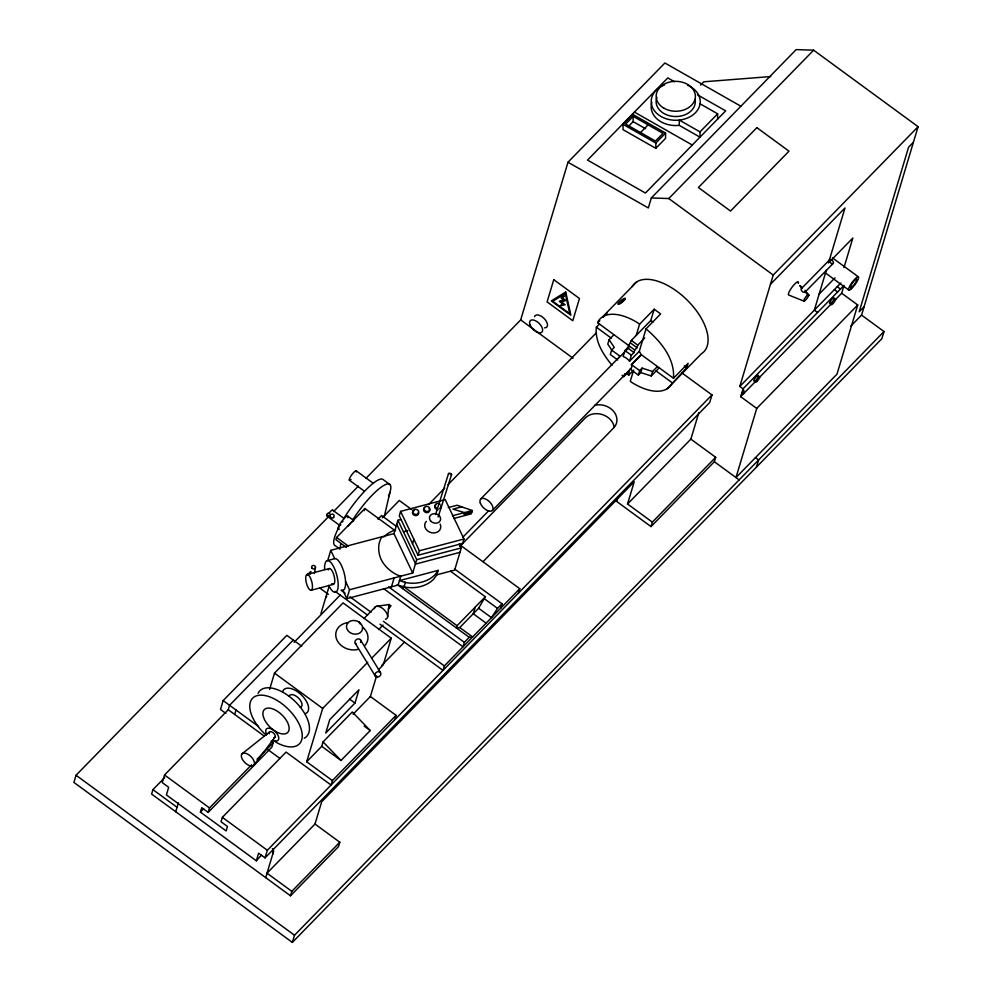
<?xml version="1.0" encoding="UTF-8"?>
<svg xmlns="http://www.w3.org/2000/svg" width="992" height="992" viewBox="0 0 992 992"><rect width="100%" height="100%" fill="white"/><g stroke="black" fill="none" stroke-linecap="round" stroke-linejoin="round"><path stroke-width="1.49" d="M623.05 124.36L623.013 129.654L655.824 148.329L665.57 138.347L665.607 133.064L632.797 114.39L623.05 124.36L655.861 143.046L655.824 148.329M628.829 126.058L633.132 121.644L633.181 116.362L663.016 133.35L655.476 141.062L625.642 124.074L633.181 116.362M679.26 125.364L679.297 120.082L700.017 131.874L699.98 137.169L679.26 125.364A24.515 18.699 0.4 0 1 651.893 102.238M717.625 119.102L717.662 113.807L700.067 103.8M387.649 616.826L389.062 604.537L376.687 606.261M743.913 390.302L743.442 393.911L741.842 392.745M314.377 573.5L315.481 567.486M805.293 291.574L808.654 295.467L808.691 294.636A4.055 0.905 -53.8 0 0 805.095 297.922A4.055 0.905 -53.8 0 0 804.413 301.035A4.055 0.905 -53.8 0 0 808.368 296.124L808.703 295.306L806.26 292.578L808.703 295.306M384.45 515.741L389.943 492.379M329.208 515.989L76.049 775.236L73.904 782.403L292.355 942.4L881.851 338.706L884.008 331.539L861.564 315.109L918.096 126.691L813.638 50.183L796.179 49.6L651.322 197.954L648.322 207.948L567.994 162.229L520.688 319.895L365.986 478.318M164.672 777.616L152.942 789.632L151.615 794.071L290.495 895.788L338.458 846.66L339.797 842.22L314.997 824.054L321.656 801.834L634.21 481.752L627.552 503.986L652.339 522.139L651.012 526.591L616.416 501.258L617.284 498.368M293.285 640.051L229.574 705.287L228.247 709.739L164.536 774.975L162.254 782.601L168.677 787.301L166.396 794.927L256.345 860.808A27.888 6.262 -53.8 0 1 261.491 855.216M175.745 811.741L178.386 802.925M301.717 646.226L286.862 635.351L223.15 700.588L220.484 709.478L225.841 713.397M376.613 675.775L370.388 696.52L396.081 715.344L332.382 780.58L331.043 785.032L286.068 752.085L222.369 817.334L221.03 821.773L227.453 826.485L226.126 830.924L200.421 812.101L201.76 807.662L208.184 812.361L271.882 747.125L273.222 742.673L271.076 741.111M234.67 714.438L236.009 709.999M208.184 812.361L209.51 807.922L251.621 764.795M269.601 689.428L274.499 673.122L343.071 602.9L391.257 638.191L383.259 664.863L378.386 669.848M328.092 559.228L330.758 550.337L393.948 533.597L397.941 520.267L400.917 519.486M395.2 530.732L364.87 508.524L336.586 537.478L335.916 539.71L346.431 547.41M320.962 613.515L328.96 586.842M256.345 860.808L258.627 853.182L265.05 857.894L709.689 402.554L711.971 394.928L682.074 373.029M364.2 510.744L364.87 508.524M265.05 857.894L267.344 850.268L394.382 720.167M438.166 570.375L435.128 574.616A32.686 26.908 16.7 0 1 405.393 582.49L399.454 580.63L438.166 570.375L436.84 574.814L433.789 579.055A32.662 26.883 16.7 0 1 404.104 586.942L398.114 585.069L346.865 598.647L349.531 589.756L345.563 581.424M265.695 877.622L273.693 850.95M332.382 780.58L306.677 761.757L322.685 708.424L367.685 662.334M321.73 746.344L323.07 741.904L352.296 711.971L370.239 730.534L341.012 760.467L321.73 746.344L306.677 761.757M400.607 511.376L399.28 515.828L418.041 555.247L462.632 543.43L463.971 538.991L445.197 499.571L400.607 511.376L419.38 550.796L418.041 555.247M290.495 895.788L291.822 891.337L339.797 842.22M354.962 703.08L358.968 689.738L329.728 719.684L325.736 733.014L354.962 703.08L349.606 699.162M391.456 586.83L394.122 577.939M398.114 585.069L400.78 576.178L398.586 575.496A32.686 26.908 16.7 0 1 381.027 559.215C377.952 552.122 377.506 543.331 382.019 536.759M292.355 942.4L294.512 935.233L884.008 331.539M412.548 543.69L413.887 539.251M402.578 588.529L403.248 586.309L457.064 625.716L456.394 627.936L459.767 627.552L478.628 608.245L485.336 596.75L450.467 571.206M404.066 586.929L405.393 582.49L404.587 581.858M349.531 589.756L412.709 573.016L416.714 559.686L397.941 520.267M396.081 715.344L394.754 719.795L711.971 394.928M448.248 507.582L457.089 505.238L472.279 510.52L471.287 513.844L453.84 518.469M459.308 543.703L461.305 547.882L454.634 570.102L436.84 574.814M460.139 545.042L519.758 588.702L444.342 665.93L443.002 670.381L379.986 624.216M459.767 627.552L472.626 636.963L469.241 637.348L464.368 642.345L463.041 646.784L383.557 588.566M475.255 607.079L473.258 613.75L486.105 623.162M500.712 608.195L502.051 603.756L454.857 569.185M599.503 324.012L596.378 327.224C594.729 341.471 603.31 354.677 612.027 365.242M629.56 361.224L639.307 351.255L646.015 328.885L660.635 313.918L654.199 309.206L650.826 320.466L631.346 340.417L627.552 347.857L624.935 350.536L623.137 356.525A8.172 4.266 44.3 0 1 629.56 361.224L631.358 355.248L633.975 352.557L634.744 349.99L597.705 322.772L598.077 321.544A48.62 25.358 44.3 0 1 637.806 322.884L639.592 324.173L636.207 335.432M518.419 593.142L519.758 588.702M613.974 334.688L609.1 339.673L607.774 344.125L612.076 350.56M609.1 339.673L614.271 347.411L611.642 350.089L610.316 354.541L617.731 359.972M622.083 375.311L623.856 376.613L624.7 373.81M626.622 373.55L628.767 375.125L629.226 370.785L625.568 374.517M634.744 349.99L637 347.696L637.769 345.129L644.726 337.999M639.307 351.255L641.167 354.603L631.42 364.585A8.172 4.266 44.3 0 1 630.094 369.024L638.327 375.05L639.654 370.611L642.097 368.119L652.562 371.504L657.436 366.519M638.327 375.05L640.758 372.558L642.097 368.119M640.758 372.558L651.223 375.943L652.562 371.504M641.167 354.603L673.494 378.274L688.113 363.308L686.774 367.759L671.795 383.954A48.62 25.358 44.3 0 1 632.065 382.614L630.28 381.312L633.64 370.14L628.767 375.125M673.494 378.274C674.994 358.36 660.362 341.037 646.015 328.885M627.552 503.986L690.878 439.121L698.839 412.585M651.012 526.591L714.339 461.726L715.678 457.287L690.878 439.121M843.634 286.676L841.675 293.223L857.733 304.99L836.988 374.133L735.977 477.574L756.722 408.431L740.664 396.664L743.02 388.814L739.809 386.458L773.227 275.044L918.096 126.691M756.474 467.108L758.632 459.941L755.47 457.622M826.472 269.7L814.333 310.136L817.544 312.492M828.481 262.979L844.986 207.96L770.462 284.282M843.956 267.666L852.847 238.03L830.602 260.809M435.562 514.563L448.533 473.581M438.142 516.956L451.583 474.498M616.416 501.258L617.83 496.992M333.486 517.588L334.13 515.728A1.897 1.835 -75.6 0 0 332.022 514.178L331.564 514.327M829.572 259.854L801.387 288.61A2.542 1.451 44.4 0 0 802.032 291.202A2.542 1.451 44.4 0 0 804.76 292.318L805.306 291.313A2.542 1.451 44.4 0 0 804.983 290.284M502.051 603.756L497.525 608.394L491.474 617.656L478.628 608.245M310.384 573.946L310.632 573.562A1.959 1.724 10.4 0 1 311.004 573.264M388.207 609.224L390.749 605.765L389.062 604.537M253.716 765.303A8.184 4.266 44.3 0 0 247.616 754.081A8.184 4.266 44.3 0 0 242.333 759.264A8.184 4.266 44.3 0 0 253.716 765.303L274.945 737.267M567.994 162.229L664.9 62.992L741.21 106.429M640.559 132.568L648.098 124.856M700.6 85.064L703.774 81.803L770.697 76.558M655.861 143.046L665.607 133.064M700.017 131.874L717.662 113.807M333.535 511.562L358.41 486.08M651.322 197.954L668.769 198.536L813.638 50.183M377.964 519.225L381.585 515.518L396.478 526.43M382.366 517.799L399.292 500.464L411.705 509.566M602.665 316.77L636.765 281.84M597.705 322.772L599.8 320.639M602.925 317.428L607.104 313.15M620 303.639L625.357 298.505A4.724 1.029 -37.9 0 1 620.298 303.453A4.724 1.029 -37.9 0 1 618.921 302.349A4.724 1.029 -37.9 0 1 625.146 298.332M294.091 642.308L340.206 595.088M428.594 504.568L444.813 487.952M448.062 484.629L596.204 332.928M639.592 324.173L654.199 309.206M363.903 618.599L375.546 606.67M480.636 499.063L619.33 357.033M618.772 358.025A8.172 4.266 44.3 0 1 620.298 356.426L628.953 347.56M388.579 607.972L390.749 605.765M462.805 537.242L488.696 510.731M631.631 364.734L641.365 354.752M492.367 510.446L631.048 368.416M623.856 376.613L626.994 373.401M200.421 812.101L203.658 808.79M378.684 629.56L383.011 625.121M459.817 546.468L585.305 417.954A16.343 13.454 16.7 0 1 602.243 414.544A16.343 13.454 16.7 0 1 614.135 426.969M257.027 759.264L273.222 742.673M371.975 657.944L391.257 638.191M651.223 375.943L659.234 367.747M381.932 665.198L404.451 642.146M483.116 561.596L613.676 427.887A16.343 13.454 16.7 0 0 613.552 411.283A16.343 13.454 16.7 0 0 594.568 405.344M667.207 388.728L701.319 353.809A48.62 25.358 44.3 0 0 686.6 299.522A48.62 25.358 44.3 0 0 632.177 286.614M353.115 714.203L370.388 696.52M913.434 142.216L908.573 147.2L859.208 311.748L864.069 306.751M457.064 625.716L485.336 596.75M819.144 294.091L835.041 277.822M739.809 386.458L840.819 283.018M314.997 824.054L267.022 873.183L291.822 891.337M743.02 388.814L844.031 285.374M740.664 396.664L755.706 381.263M757.851 379.056L830.924 304.234M835.227 299.832L841.675 293.223M756.722 408.431L857.733 304.99M652.339 522.139L715.678 457.287M850.876 326.058L861.564 315.109M805.07 292.094L833.255 263.351M242.06 753.796L269.551 731.947M358.459 621.798L359.402 622.331A8.172 6.733 16.7 0 1 358.298 633.702A8.172 6.733 16.7 0 1 346.481 626.932A8.172 6.733 16.7 0 1 357.579 621.29L359.402 622.331M801.387 288.61L802.119 288.3M461.652 506.825L452.972 509.119L464.405 512.604L463.909 514.265L471.783 512.182M452.439 515.766L472.279 510.52M403.446 531.811L407.799 530.658M327.298 560.629L334.726 558.657A16.343 5.543 75.2 0 1 344.732 575.434A16.343 5.543 75.2 0 1 341.347 590.066M307.049 574.442L329.344 568.54M419.38 550.796L463.971 538.991M416.714 559.686L461.305 547.882M311.128 590.277A8.172 2.778 75.2 0 0 310.422 577.914A8.172 2.778 75.2 0 0 305.71 578.894A8.172 2.778 75.2 0 0 311.128 590.277L333.424 584.362M415.375 564.138L459.966 552.333M804.041 301.159L788.925 295.12A8.172 1.835 -53.8 0 1 792.856 286.13A8.172 1.835 -53.8 0 1 798.275 283.452M272.651 740.131L274.338 740.813A8.172 4.266 44.3 0 0 278.268 735.878A8.172 4.266 44.3 0 0 269.117 728.178A8.172 4.266 44.3 0 0 266.774 734.452M674.523 81.741L667.79 77.909L587.549 160.084L645.432 193.031L725.66 110.856L697.401 94.773M634.421 112.084L692.304 145.03M633.132 121.644L645.569 128.724M273.06 740.305L277.512 743.082A32.686 17.05 44.3 0 0 300.117 726.256A32.686 17.05 44.3 0 0 258.019 695.417A32.686 17.05 44.3 0 0 264.207 733.336L266.191 735.01M832.362 257.796L858.316 276.805M825.381 272.912L848.867 290.098M837.248 286.676L840.46 289.032M834.371 289.627L837.583 291.97M668.769 198.536L773.227 275.044M650.826 320.466L652.972 322.028M684.306 365.949L686.774 367.759M631.346 340.417L637.769 345.129M630.577 342.984L637 347.696M627.552 347.857L633.975 352.557M596.378 327.224L611.481 338.284M656.096 370.958L672.167 382.726M624.935 350.536L631.358 355.248M611.642 350.089L620.298 356.426M631.42 364.585L639.654 370.611M520.688 319.895L572.979 358.186M714.339 461.726L739.139 479.892M390.005 484.604L383.358 479.731A40.858 9.176 -53.8 0 0 344.038 518.097M356.314 470.878L373.451 483.426M349.358 480.19L364.052 490.941M484.679 598.982L497.525 608.394M347.857 516.2L353.214 520.118M332.568 510.062L344.249 518.618M327.682 516.596L339.363 525.152M336.586 537.478L348.266 546.034M397.222 584.61L469.241 637.348M340.033 549.221L334.49 545.166A40.858 9.176 -53.8 0 1 339.673 525.661M388.616 586.855L464.368 642.345M341.26 590.426L344.98 593.166M349.953 596.8L371.07 612.262M383.482 621.364L444.342 665.93M335.209 591.418L367.561 615.114M319.808 588.045L328.364 594.32M364.213 726.119L370.239 730.534M274.499 673.122L322.685 708.424M223.15 700.588L258.49 726.466M228.247 709.739L264.331 736.163M267.803 749.555L280.042 758.52M164.536 774.975L209.51 807.922M222.369 817.334L267.344 850.268M152.942 789.632L177.072 807.302M76.049 775.236L294.512 935.233M323.07 741.904L341.012 760.467M800.011 285.609L801.784 287.606M805.306 291.561L808.691 295.356M358.658 621.637L360.133 623.943M360.431 639.803L380.444 672.539M355.347 643.448L375.373 676.184M396.75 524.26L415.512 563.679M393.948 533.597L412.709 573.016M330.758 550.337L334.726 558.657M342.897 590.314L346.865 598.647M272.341 848.594A27.888 6.262 -53.8 0 1 272.713 854.211M534.552 316.659A8.172 4.266 44.3 0 1 544.67 319.064A8.172 4.266 44.3 0 1 544.571 327.831M362.688 627.093A16.343 13.454 16.7 0 1 364.709 645.631M358.124 649.351A16.343 13.454 16.7 0 1 336.511 638.984A16.343 13.454 16.7 0 1 348.291 622.592M374.443 608.666A8.246 4.303 44.3 0 1 383.978 609.609A8.246 4.303 44.3 0 1 385.404 619.231M356.475 644.205A3.125 2.53 -31.4 0 1 355.272 640.795A3.125 2.53 -31.4 0 1 359.315 639.046A3.125 2.53 -31.4 0 1 360.505 642.456M282.646 691.66A16.343 8.519 44.3 0 1 301.394 694.921A16.343 8.519 44.3 0 1 305.288 713.67M289.069 696.372A8.172 4.266 44.3 0 1 298.456 697.996A8.172 4.266 44.3 0 1 300.39 707.37M258.069 693.358A32.686 17.05 44.3 0 1 295.021 701.356A32.686 17.05 44.3 0 1 304.246 738.234M269.353 733.708A3.782 1.972 44.3 0 1 271.089 731.687A3.782 1.972 44.3 0 1 274.945 734.998A3.782 1.972 44.3 0 1 273.879 737.602M687.642 85.275A24.515 18.699 0.4 0 1 694.4 113.733A24.515 18.699 0.4 0 1 656.493 113.125A24.515 18.699 0.4 0 1 664.528 84.903M695.119 99.448A19.617 14.967 0.4 0 1 674.312 116.498A19.617 14.967 0.4 0 1 656.915 97.241M754.441 381.015A3.608 0.806 -53.8 0 1 754.329 379.378A3.608 0.806 -53.8 0 1 757.318 375.608A3.608 0.806 -53.8 0 1 757.95 376.588M833.714 299.001A3.608 0.806 -53.8 0 0 833.379 297.823A3.608 0.806 -53.8 0 0 830.676 300.799L830.217 301.556A3.608 0.806 -53.8 0 0 830.664 303.093M353.065 519.25A40.858 9.176 -53.8 0 1 382.577 486.192A40.858 9.176 -53.8 0 1 388.591 496.161M340.318 547.175A40.858 9.176 -53.8 0 1 340.839 543.666M351.032 479.508A5.816 1.302 -53.8 0 1 349.593 478.479A5.816 1.302 -53.8 0 1 354.082 472.068A5.816 1.302 -53.8 0 1 356.302 471.981M307.532 575.112A4.092 0.918 -53.8 0 1 310.98 571.578M348.118 526.095A8.172 1.835 -53.8 0 1 353.784 520.775M339.376 529.083A8.172 1.835 -53.8 0 1 341.694 521.383A8.172 1.835 -53.8 0 1 347.845 517.75M340.529 525.239A4.092 0.918 -53.8 0 1 340.789 524.57M342.327 522.065A4.092 0.918 -53.8 0 1 342.984 521.234M328.873 513.521A4.092 0.918 -53.8 0 1 332.642 510.347M328.327 516.497A4.092 0.918 -53.8 0 1 327.943 515.158M333.808 517.142A1.897 1.835 -75.6 0 1 330.882 517.254M325.86 597.643A39.172 8.792 -53.8 0 1 326.74 596.353M383.73 536.97A32.686 26.908 16.7 0 1 395.634 529.877M324.632 569.52A16.343 5.543 75.2 0 1 331.75 563.605A16.343 5.543 75.2 0 1 338.012 587.847A16.343 5.543 75.2 0 1 328.712 585.342M328.253 569.879A8.172 2.778 75.2 0 1 334.106 575.893A8.172 2.778 75.2 0 1 331.787 583.594M440.746 507.693A3.063 2.53 16.7 0 1 440.15 508.871M438.154 509.677A3.063 2.53 16.7 0 1 435.885 504.903M428.99 508.698A3.063 2.53 16.7 0 1 428.457 512.244A3.063 2.53 16.7 0 1 424.204 511.401A3.063 2.53 16.7 0 1 424.737 507.854M418.24 512.269A3.063 2.53 16.7 0 1 416.628 515.468A3.063 2.53 16.7 0 1 412.66 513.744A3.063 2.53 16.7 0 1 414.272 510.533M440.87 505.25A3.063 2.53 16.7 0 1 439.927 508.177M437.695 508.499A3.063 2.53 16.7 0 1 435.662 504.221L436.22 503.8A3.063 2.53 16.7 0 1 439.902 504.11M440.163 524.136A8.172 6.733 16.7 0 1 431.718 532.778A8.172 6.733 16.7 0 1 426.3 521.395M448.868 474.176A1.587 0.67 17.6 0 1 449.091 473.258A1.587 0.67 17.6 0 1 451.248 473.903A1.587 0.67 17.6 0 1 451.025 474.821M553.759 279.67L547.1 301.903L572.793 320.726L579.464 298.493L553.759 279.67M832.288 301.977L831.829 302.734A3.608 0.806 -53.8 0 0 832.623 303.949A3.608 0.806 -53.8 0 0 835.611 299.063A3.608 0.806 -53.8 0 0 832.288 301.977M564.088 296.038L562.662 298.183L565.775 300.464L561.497 302.076L565.13 304.742L560.393 305.734L562.414 303.589L559.314 301.32L563.58 299.683L561.1 297.873L564.088 296.038M756.871 127.658L698.405 187.525L730.534 211.048L789 151.181L756.871 127.658M565.75 291.983L551.316 300.911L570.884 315.245L565.75 291.983M565.304 293.508L552.767 301.258L569.768 313.708L565.304 293.508M801.747 287.544L799.986 285.572L801.759 287.494M529.877 324.508A8.172 4.266 44.3 0 0 541 332.655A8.172 4.266 44.3 0 0 537.441 321.916A8.172 4.266 44.3 0 0 529.877 324.508M377.208 677.065A3.125 2.53 -31.4 0 0 380.767 673.122A3.125 2.53 -31.4 0 0 375.745 672.898A3.125 2.53 -31.4 0 0 377.208 677.065M263.55 717.328A16.343 8.519 44.3 0 0 285.808 733.634A16.343 8.519 44.3 0 0 278.678 712.144A16.343 8.519 44.3 0 0 263.55 717.328M664.057 108.264A19.617 14.967 0.4 0 0 695.243 98.059A19.617 14.967 0.4 0 0 667.963 82.534A19.617 14.967 0.4 0 0 664.057 108.264M851.508 288.622A8.172 1.835 -53.8 0 0 858.613 277.202A8.172 1.835 -53.8 0 0 850.64 284.543A8.172 1.835 -53.8 0 0 851.508 288.622M852.252 286.775A5.245 1.178 -53.8 0 0 856.815 279.446A5.245 1.178 -53.8 0 0 851.694 284.146A5.245 1.178 -53.8 0 0 852.252 286.775M757.045 381.35A3.608 0.806 -53.8 0 0 759.798 376.501A3.608 0.806 -53.8 0 0 756.065 380.308A3.608 0.806 -53.8 0 0 757.045 381.35M829.424 261.132A2.542 1.451 44.4 0 0 832.945 263.574A2.542 1.451 44.4 0 0 831.866 260.102A2.542 1.451 44.4 0 0 829.424 261.132M480.264 502.907A8.172 4.266 44.3 0 0 491.4 511.054A8.172 4.266 44.3 0 0 487.828 500.315A8.172 4.266 44.3 0 0 480.264 502.907M311.996 568.168A1.959 1.724 10.4 0 0 315.344 567.92A1.959 1.724 10.4 0 0 313.311 565.452A1.959 1.724 10.4 0 0 311.996 568.168M329.654 516.522A1.897 1.835 -75.6 0 0 329.158 513.286A1.897 1.835 -75.6 0 0 326.678 515.381A1.897 1.835 -75.6 0 0 329.654 516.522M413.391 513.248A3.063 2.53 16.7 0 0 418.587 513.112A3.063 2.53 16.7 0 0 415.363 509.318A3.063 2.53 16.7 0 0 413.391 513.248M424.539 510.297A3.063 2.53 16.7 0 0 429.734 510.161A3.063 2.53 16.7 0 0 426.51 506.366A3.063 2.53 16.7 0 0 424.539 510.297M430.59 520.936A5.704 4.7 16.7 0 0 440.25 520.701A5.704 4.7 16.7 0 0 434.273 513.645A5.704 4.7 16.7 0 0 430.59 520.936"/></g></svg>
